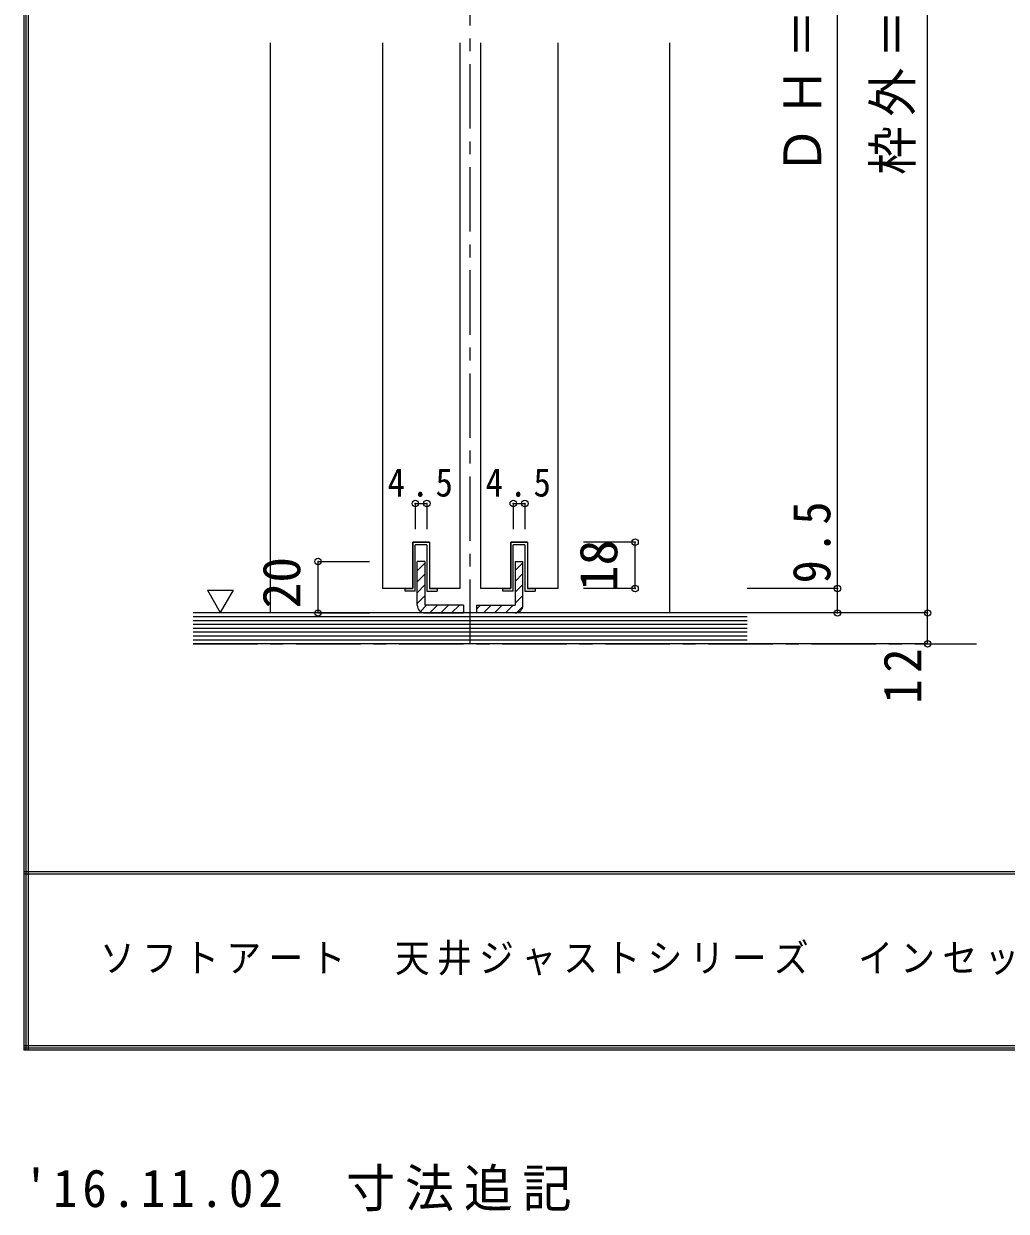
# Model space of a CAD drawing. Units: millimetres, scale not verified. Extents: x -973 to 977, y -763 to 696.
# Drawn here: x -973.3 to -592.2, y -763.3 to -302.5 of the extents above; entities that cross this region are included whole.
import ezdxf
from ezdxf.enums import TextEntityAlignment as Align

# ---------------------------------------------------------------- set-up
doc = ezdxf.new("R2010")
doc.units = ezdxf.units.MM
doc.header["$LTSCALE"] = 5
doc.header["$PDMODE"] = 32
doc.header["$PDSIZE"] = 2.5
doc.linetypes.add('CHAIN1', pattern=[8, 5, -1, 1, -1])
doc.linetypes.add('DASHED1', pattern=[1.8, 1.2, -0.6])
for name, color, linetype in [('0-1_通り芯', 4, 'CHAIN1'), ('0-3_仕上げ', 2, 'Continuous'), ('0-4_枠', 3, 'Continuous'), ('0-6_扉', 6, 'Continuous'), ('0-7_金物', 7, 'Continuous'), ('0-A_文字', 3, 'Continuous'), ('0-B_寸法', 7, 'Continuous'), ('0-C_ハッチ', 4, 'DASHED1'), ('F-1_枠', 6, 'Continuous'), ('F-A_文字', 7, 'Continuous'), ('F-C', 7, 'Continuous')]:
    doc.layers.add(name, color=color, linetype=linetype)
doc.styles.add('ＭＳ ゴシック', font='')
doc.styles.get('ＭＳ ゴシック').set_extended_font_data('MS Gothic')

msp = doc.modelspace()

# ---------------------------------------------------------------- linework, layer by layer
at = {"layer": '0-1_通り芯'}
for p, q in [((-800.19, -543.141), (-800.19, -35.141)), ((-907.69, -543.141), (-603.69, -543.141))]:
    msp.add_line(p, q, dxfattribs=at)
at = {"layer": '0-3_仕上げ'}
for p, q in [((-692.69, -531.141), (-907.69, -531.141)), ((-692.69, -543.141), (-907.69, -543.141))]:
    msp.add_line(p, q, dxfattribs=at)
at = {"layer": '0-3_仕上げ', "color": 7}
for p, q in [((-692.69, -532.641), (-907.69, -532.641)), ((-692.69, -534.141), (-907.69, -534.141)), ((-692.69, -535.641), (-907.69, -535.641)), ((-692.69, -537.141), (-907.69, -537.141)), ((-692.69, -538.641), (-907.69, -538.641)), ((-692.69, -540.141), (-907.69, -540.141)), ((-692.69, -541.641), (-907.69, -541.641))]:
    msp.add_line(p, q, dxfattribs=at)
at = {"layer": '0-4_枠', "color": 4}
for p, q in [((-877.69, -309.891), (-877.69, -531.141)), ((-722.69, -531.141), (-722.69, -309.891))]:
    msp.add_line(p, q, dxfattribs=at)
at = {"layer": '0-6_扉'}
for p, q in [((-834.19, -309.891), (-834.19, -521.641)), ((-804.19, -309.891), (-804.19, -521.641)), ((-796.19, -309.891), (-796.19, -521.641)), ((-766.19, -309.891), (-766.19, -521.641)), ((-822.44, -503.641), (-822.44, -521.641)), ((-815.94, -503.641), (-822.44, -503.641)), ((-815.94, -503.641), (-815.94, -521.641)), ((-784.44, -503.641), (-784.44, -521.641)), ((-777.94, -503.641), (-784.44, -503.641)), ((-777.94, -503.641), (-777.94, -521.641)), ((-822.44, -521.641), (-834.19, -521.641)), ((-804.19, -521.641), (-815.94, -521.641)), ((-784.44, -521.641), (-796.19, -521.641)), ((-766.19, -521.641), (-777.94, -521.641))]:
    msp.add_line(p, q, dxfattribs=at)
at = {"layer": '0-7_金物'}
for p, q in [((-822.44, -521.641), (-822.44, -503.641)), ((-822.44, -503.641), (-815.94, -503.641)), ((-821.44, -522.641), (-821.44, -504.641)), ((-816.94, -504.641), (-821.44, -504.641)), ((-816.94, -504.641), (-816.94, -522.641)), ((-815.94, -503.641), (-815.94, -521.641)), ((-784.44, -521.641), (-784.44, -503.641)), ((-784.44, -503.641), (-777.94, -503.641)), ((-783.44, -522.641), (-783.44, -504.641)), ((-778.94, -504.641), (-783.44, -504.641)), ((-778.94, -504.641), (-778.94, -522.641)), ((-777.94, -503.641), (-777.94, -521.641)), ((-825.44, -521.641), (-822.44, -521.641)), ((-825.44, -522.641), (-825.44, -521.641)), ((-821.44, -522.641), (-825.44, -522.641)), ((-816.94, -522.641), (-812.94, -522.641)), ((-815.94, -521.641), (-812.94, -521.641)), ((-812.94, -521.641), (-812.94, -522.641)), ((-787.44, -521.641), (-784.44, -521.641)), ((-787.44, -522.641), (-787.44, -521.641)), ((-783.44, -522.641), (-787.44, -522.641)), ((-778.94, -522.641), (-774.94, -522.641)), ((-777.94, -521.641), (-774.94, -521.641)), ((-774.94, -521.641), (-774.94, -522.641))]:
    msp.add_line(p, q, dxfattribs=at)
at = {"layer": '0-7_金物', "color": 3}
for p, q in [((-817.69, -511.141), (-820.69, -511.141)), ((-820.69, -528.141), (-820.69, -511.141)), ((-817.69, -511.141), (-817.69, -528.141)), ((-782.69, -511.141), (-779.69, -511.141)), ((-782.69, -511.141), (-782.69, -528.141)), ((-779.69, -528.141), (-779.69, -511.141)), ((-802.69, -528.141), (-817.69, -528.141)), ((-802.69, -528.141), (-802.69, -531.141)), ((-797.69, -528.141), (-797.69, -531.141)), ((-797.69, -528.141), (-782.69, -528.141)), ((-817.69, -531.141), (-802.69, -531.141)), ((-782.69, -531.141), (-797.69, -531.141))]:
    msp.add_line(p, q, dxfattribs=at)
for centre, start, end in [((-817.69, -528.141), 180, 270), ((-782.69, -528.141), 270, 0)]:
    msp.add_arc(centre, 3, start, end, dxfattribs=at)
at = {"layer": '0-A_文字', "color": 7}
msp.add_line((-902.126, -522.328), (-897.126, -530.988), dxfattribs=at)
msp.add_lwpolyline([(-902.126, -522.328), (-892.126, -522.328), (-897.126, -530.988)], dxfattribs=at)
at = {"layer": '0-B_寸法', "color": 4}
for p, q in [((-622.69, -531.141), (-622.69, -47.641)), ((-657.69, -521.641), (-657.69, -78.141)), ((-821.44, -488.641), (-821.44, -498.641)), ((-821.44, -488.641), (-816.94, -488.641)), ((-816.94, -488.641), (-816.94, -498.641)), ((-783.44, -488.641), (-783.44, -498.641)), ((-783.44, -488.641), (-778.94, -488.641)), ((-778.94, -488.641), (-778.94, -498.641)), ((-736.19, -503.641), (-756.19, -503.641)), ((-736.19, -521.641), (-736.19, -503.641)), ((-859.19, -511.141), (-839.19, -511.141)), ((-859.19, -531.141), (-859.19, -511.141)), ((-736.19, -521.641), (-756.19, -521.641)), ((-657.69, -521.641), (-692.69, -521.641)), ((-657.69, -531.141), (-657.69, -521.641)), ((-859.19, -531.141), (-839.19, -531.141)), ((-622.69, -531.141), (-692.69, -531.141)), ((-622.69, -543.141), (-622.69, -531.141)), ((-622.69, -543.141), (-692.69, -543.141))]:
    msp.add_line(p, q, dxfattribs=at)
at = {"layer": '0-B_寸法'}
for p in [(-821.44, -488.641), (-816.94, -488.641), (-783.44, -488.641), (-778.94, -488.641), (-736.19, -503.641), (-859.19, -511.141), (-736.19, -521.641), (-657.69, -521.641), (-859.19, -531.141), (-657.69, -531.141), (-622.69, -531.141), (-622.69, -543.141)]:
    msp.add_point(p, dxfattribs=at)
at = {"layer": '0-C_ハッチ', "linetype": 'Continuous'}
for p, q in [((-820.69, -514.787), (-817.69, -511.787)), ((-820.69, -519.029), (-817.69, -516.029)), ((-782.69, -514.624), (-779.69, -511.624)), ((-782.69, -518.867), (-779.69, -515.867)), ((-820.69, -523.272), (-817.69, -520.272)), ((-782.69, -523.109), (-779.69, -520.109)), ((-820.69, -527.515), (-817.69, -524.515)), ((-782.69, -527.352), (-779.69, -524.352)), ((-819.481, -530.548), (-817.075, -528.141)), ((-815.832, -531.141), (-812.832, -528.141)), ((-811.589, -531.141), (-808.589, -528.141)), ((-807.347, -531.141), (-804.347, -528.141)), ((-797.69, -529.624), (-796.208, -528.142)), ((-794.965, -531.141), (-791.965, -528.142)), ((-790.723, -531.141), (-787.723, -528.142)), ((-786.48, -531.141), (-783.48, -528.142)), ((-782.197, -531.101), (-779.73, -528.634)), ((-803.104, -531.141), (-802.691, -530.729))]:
    msp.add_line(p, q, dxfattribs=at)
at = {"layer": 'F-1_枠'}
for p, q in [((-973.347, 695.833), (-973.347, -700.833)), ((-972.514, 695.833), (-972.514, -700.833)), ((-971.68, 695.833), (-971.68, -700.833)), ((976.653, -631.667), (-973.347, -631.667)), ((976.653, -632.5), (-973.347, -632.5)), ((976.653, -699.167), (-973.347, -699.167)), ((976.653, -700), (-973.347, -700)), ((976.653, -700.833), (-973.347, -700.833))]:
    msp.add_line(p, q, dxfattribs=at)

# ---------------------------------------------------------------- texts
at = {"layer": '0-B_寸法', "style": 'ＭＳ ゴシック'}
for s, p in [('18', (-738.69, -522.641)), ('20', (-861.69, -529.348))]:
    msp.add_text(s, height=14.66, rotation=90, dxfattribs=at).set_placement(p, align=Align.BOTTOM_LEFT)
at = {"layer": '0-B_寸法', "char_height": 14.66, "attachment_point": 7, "rotation": 90, "style": 'ＭＳ ゴシック'}
for s, insert in [('\\T1.19;\\W0.95;ＤＨ＝2,360', (-660.19, -361.141)), ('\\T1.19;\\W0.95;枠外＝2,400', (-625.19, -361.141)), ('\\T1.27;\\W0.9;9.5', (-660.19, -519.641)), ('\\T1.27;\\W0.95;12', (-625.19, -566.391))]:
    msp.add_mtext(s, dxfattribs=dict(at, insert=insert))
at = {"layer": '0-B_寸法', "char_height": 11, "attachment_point": 7, "style": 'ＭＳ ゴシック'}
for insert in [(-832.19, -486.141), (-794.19, -486.141)]:
    msp.add_mtext('\\T1.38;\\W0.9;4.5', dxfattribs=dict(at, insert=insert))
at = {"layer": 'F-A_文字', "insert": (-943.764, -673.333), "char_height": 11, "attachment_point": 7, "style": 'ＭＳ ゴシック'}
msp.add_mtext('\\T1.21;\\W0.9;ソフトアート\u3000天井ジャストシリーズ\u3000インセット\u3000４枚引き違い戸\u3000固定枠155\u3000上吊りタイプ\u3000ドアＨ2,360\u3000枠外Ｗ3,234', dxfattribs=at)
at = {"layer": 'F-C', "insert": (-973.347, -763.333), "char_height": 14.66, "attachment_point": 7, "style": 'ＭＳ ゴシック'}
msp.add_mtext("\\T1.2;\\W0.95;'16.11.02\u3000寸法追記", dxfattribs=at)

doc.saveas('drawing.dxf')
